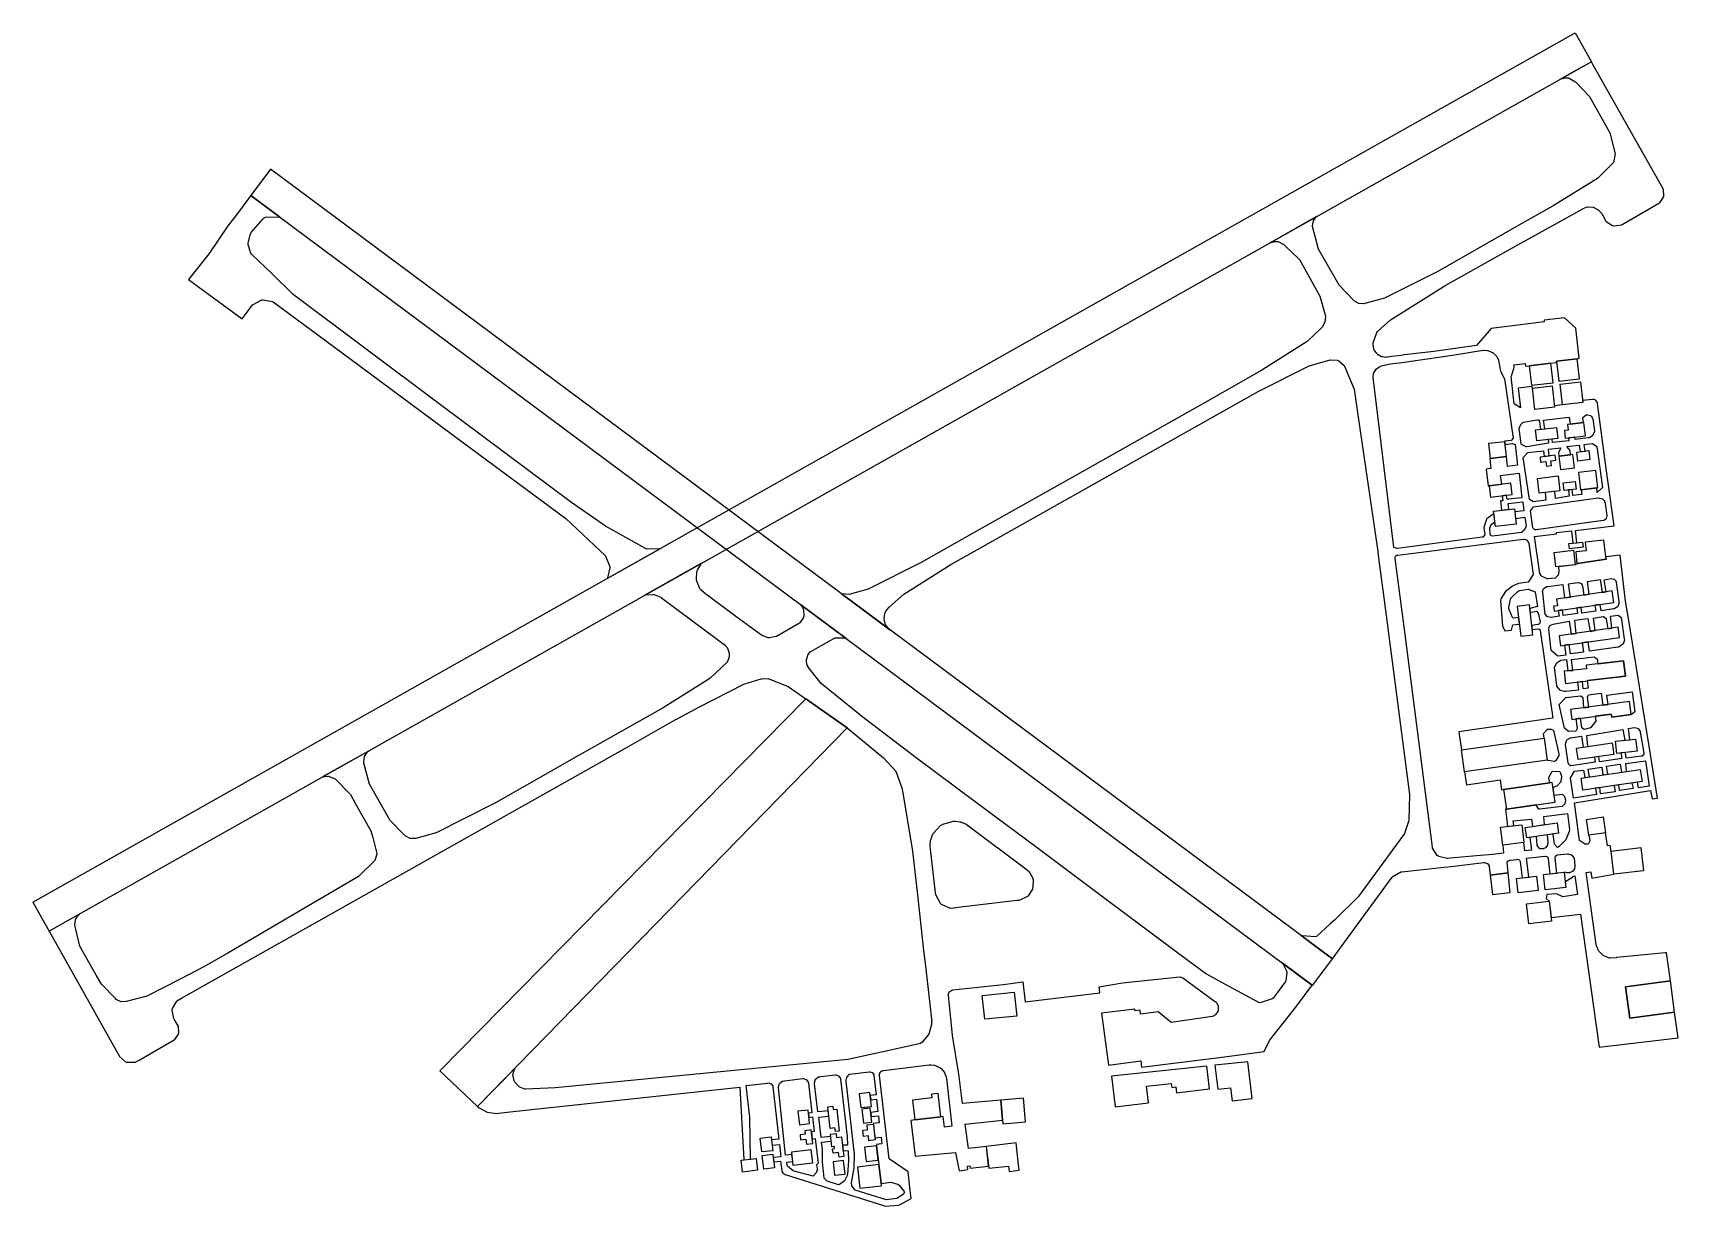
# Model space of a CAD drawing. Extents: x -84.4746 to -84.4096, y 46.7023 to 46.72.
# Drawn here: x -84.47463 to -84.44989, y 46.70231 to 46.71996 of the extents above; entities outside this region: 2.
import ezdxf

# ---------------------------------------------------------------- set-up
doc = ezdxf.new("R2010")
doc.units = 0
doc.header["$MEASUREMENT"] = 0
for name, color, linetype in [('runway', 90, 'Continuous'), ('taxiway', 130, 'Continuous'), ('term', 7, 'Continuous')]:
    doc.layers.add(name, color=color, linetype=linetype)

msp = doc.modelspace()

# ---------------------------------------------------------------- linework, layer by layer
at = {"layer": 'runway'}
msp.add_line((-84.474628, 46.706882), (-84.474384, 46.706448), dxfattribs=at)
for points in [[(-84.474628, 46.706882), (-84.451438, 46.71996), (-84.451193, 46.719526), (-84.474384, 46.706448)], [(-84.474628, 46.706882), (-84.474628, 46.706882)]]:
    msp.add_lwpolyline(points, dxfattribs=at)
msp.add_lwpolyline([(-84.455088, 46.70603), (-84.471055, 46.71791), (-84.471352, 46.717511), (-84.455385, 46.705631), (-84.455088, 46.70603)], close=True, dxfattribs=at)
at = {"layer": 'taxiway'}
for points in [[(-84.462474, 46.711526), (-84.461964, 46.711146), (-84.461741, 46.710979), (-84.461747, 46.710984), (-84.461797, 46.711042), (-84.461801, 46.71105), (-84.461805, 46.711057), (-84.461828, 46.711141), (-84.461828, 46.71115), (-84.461829, 46.711159), (-84.46181, 46.711243), (-84.461806, 46.711251), (-84.461803, 46.711258), (-84.461754, 46.711319), (-84.461748, 46.711324), (-84.461533, 46.711516), (-84.460823, 46.711962), (-84.45819, 46.713446), (-84.456204, 46.714564), (-84.455439, 46.714952), (-84.455134, 46.715038), (-84.455123, 46.715041), (-84.455013, 46.715036), (-84.455002, 46.715032), (-84.454992, 46.715028), (-84.45491, 46.714954), (-84.454904, 46.714944), (-84.454761, 46.714599), (-84.454703, 46.714216), (-84.454411, 46.712194), (-84.454389, 46.712023), (-84.454311, 46.711424), (-84.453927, 46.708503), (-84.45394, 46.708116), (-84.453941, 46.708096), (-84.454003, 46.707914), (-84.454015, 46.707898), (-84.4547, 46.706963), (-84.455057, 46.706612), (-84.45512, 46.706555), (-84.455328, 46.706366), (-84.455347, 46.706361), (-84.455544, 46.706376), (-84.455562, 46.706384), (-84.455276, 46.706171), (-84.455088, 46.70603), (-84.454859, 46.706343), (-84.454187, 46.70726), (-84.454179, 46.707271), (-84.45406, 46.707339), (-84.454045, 46.70734), (-84.453408, 46.707407), (-84.453408, 46.707407), (-84.453353, 46.707413), (-84.4533, 46.707419), (-84.45281, 46.707478), (-84.452798, 46.707479), (-84.452757, 46.707462), (-84.452731, 46.707427), (-84.45273, 46.707414), (-84.452716, 46.70729), (-84.452446, 46.707322), (-84.452461, 46.707484), (-84.45246, 46.707486), (-84.452443, 46.707503), (-84.452441, 46.707504), (-84.452439, 46.707506), (-84.452421, 46.707513), (-84.452415, 46.707514), (-84.452312, 46.707526), (-84.452304, 46.707527), (-84.452281, 46.707519), (-84.452278, 46.707517), (-84.452276, 46.707515), (-84.452263, 46.707494), (-84.452262, 46.707487), (-84.452234, 46.707247), (-84.452133, 46.707259), (-84.452166, 46.707543), (-84.451893, 46.707575), (-84.451885, 46.707576), (-84.451862, 46.707568), (-84.45186, 46.707566), (-84.451857, 46.707563), (-84.451844, 46.707543), (-84.451843, 46.707536), (-84.451817, 46.707308), (-84.45171, 46.70732), (-84.451737, 46.707548), (-84.451737, 46.707555), (-84.45173, 46.707576), (-84.451728, 46.707578), (-84.451726, 46.70758), (-84.451707, 46.707592), (-84.4517, 46.707593), (-84.451551, 46.707609), (-84.451546, 46.70761), (-84.451497, 46.707596), (-84.451492, 46.707593), (-84.451488, 46.70759), (-84.451456, 46.707549), (-84.451454, 46.707544), (-84.45144, 46.707427), (-84.45144, 46.707424), (-84.451447, 46.707389), (-84.451448, 46.707385), (-84.451449, 46.707382), (-84.451473, 46.70735), (-84.451476, 46.707347), (-84.451479, 46.707345), (-84.451514, 46.707327), (-84.451518, 46.707325), (-84.451521, 46.707325), (-84.451557, 46.707324), (-84.45156, 46.707325), (-84.451603, 46.707333), (-84.451587, 46.707194), (-84.451575, 46.707197), (-84.451479, 46.707261), (-84.451471, 46.70727), (-84.451444, 46.70728), (-84.451402, 46.706996), (-84.45162, 46.706964), (-84.451715, 46.707008), (-84.451863, 46.706997), (-84.451875, 46.706936), (-84.451826, 46.706899), (-84.451796, 46.70665), (-84.451356, 46.706702), (-84.451078, 46.704699), (-84.449889, 46.70484), (-84.449943, 46.70523), (-84.450615, 46.705137), (-84.450681, 46.705607), (-84.450005, 46.7057), (-84.450064, 46.706121), (-84.450084, 46.706118), (-84.450815, 46.706048), (-84.450822, 46.706046), (-84.450904, 46.70604), (-84.450912, 46.706041), (-84.450921, 46.706042), (-84.451005, 46.706073), (-84.451013, 46.706078), (-84.451021, 46.706083), (-84.451083, 46.706147), (-84.451087, 46.706155), (-84.451092, 46.706162), (-84.45112, 46.706239), (-84.45112, 46.706246), (-84.451273, 46.707327), (-84.451203, 46.707339), (-84.451184, 46.707242), (-84.450856, 46.707302), (-84.450897, 46.707651), (-84.45091, 46.707735), (-84.450951, 46.70773), (-84.450979, 46.707925), (-84.451229, 46.707889), (-84.451217, 46.707811), (-84.451216, 46.707806), (-84.451235, 46.707763), (-84.451239, 46.70776), (-84.451244, 46.707757), (-84.451291, 46.707757), (-84.451295, 46.707759), (-84.451373, 46.707809), (-84.451445, 46.708376), (-84.450302, 46.70856), (-84.450281, 46.708436), (-84.450199, 46.708449), (-84.450306, 46.709106), (-84.45063, 46.711118), (-84.450681, 46.711413), (-84.450762, 46.712104), (-84.450975, 46.712079), (-84.450971, 46.712041), (-84.451069, 46.712029), (-84.451403, 46.711977), (-84.451437, 46.711959), (-84.451688, 46.711929), (-84.45168, 46.71186), (-84.45168, 46.711855), (-84.451691, 46.711806), (-84.451694, 46.711802), (-84.451696, 46.711797), (-84.451732, 46.711762), (-84.451736, 46.711759), (-84.451846, 46.711748), (-84.451856, 46.711747), (-84.451942, 46.711787), (-84.451948, 46.711795), (-84.451969, 46.711825), (-84.452046, 46.712383), (-84.451715, 46.712421), (-84.451718, 46.712442), (-84.451492, 46.712468), (-84.451471, 46.712283), (-84.451412, 46.712289), (-84.451432, 46.712473), (-84.450849, 46.712543), (-84.450968, 46.713408), (-84.451102, 46.714386), (-84.451103, 46.714398), (-84.451124, 46.714429), (-84.451128, 46.714432), (-84.451132, 46.714435), (-84.451167, 46.714447), (-84.451178, 46.714446), (-84.451325, 46.714429), (-84.451322, 46.7144), (-84.451628, 46.714364), (-84.451748, 46.71435), (-84.451745, 46.71433), (-84.452042, 46.714295), (-84.45208, 46.714613), (-84.452083, 46.714641), (-84.452294, 46.714615), (-84.452258, 46.71432), (-84.452355, 46.71438), (-84.452401, 46.714788), (-84.452392, 46.714801), (-84.452353, 46.714926), (-84.452357, 46.714966), (-84.452187, 46.714986), (-84.452182, 46.714946), (-84.452127, 46.714952), (-84.4518, 46.71499), (-84.451715, 46.715), (-84.451717, 46.71502), (-84.451407, 46.715056), (-84.451378, 46.715065), (-84.451429, 46.715519), (-84.451598, 46.715675), (-84.451904, 46.715639), (-84.451901, 46.715611), (-84.452297, 46.715564), (-84.452701, 46.715511), (-84.452919, 46.715259), (-84.453563, 46.715165), (-84.454002, 46.715114), (-84.454054, 46.715108), (-84.454191, 46.715089), (-84.454253, 46.715081), (-84.454262, 46.715079), (-84.454282, 46.715077), (-84.454334, 46.715084), (-84.45434, 46.715086), (-84.454347, 46.715088), (-84.45441, 46.715123), (-84.454415, 46.715128), (-84.45442, 46.715134), (-84.45446, 46.715194), (-84.454462, 46.7152), (-84.454465, 46.715207), (-84.454474, 46.715272), (-84.454473, 46.715278), (-84.454473, 46.715295), (-84.45442, 46.715452), (-84.45441, 46.715466), (-84.454215, 46.715641), (-84.45338, 46.716165), (-84.452342, 46.716745), (-84.451323, 46.717315), (-84.451317, 46.717318), (-84.451265, 46.717338), (-84.451247, 46.717341), (-84.45124, 46.717342), (-84.451168, 46.717337), (-84.451161, 46.717335), (-84.451154, 46.717333), (-84.451089, 46.717299), (-84.451084, 46.717295), (-84.451079, 46.71729), (-84.451036, 46.71724), (-84.451033, 46.717234), (-84.450974, 46.717129), (-84.450968, 46.71712), (-84.450873, 46.717062), (-84.450861, 46.717059), (-84.450849, 46.717057), (-84.450739, 46.717073), (-84.45073, 46.717078), (-84.450168, 46.717405), (-84.45016, 46.717411), (-84.450107, 46.71749), (-84.450104, 46.7175), (-84.450101, 46.717509), (-84.450108, 46.717604), (-84.450111, 46.717613), (-84.451169, 46.719484), (-84.451193, 46.719526), (-84.451528, 46.719338), (-84.451668, 46.719258), (-84.451664, 46.719261), (-84.451613, 46.719279), (-84.451607, 46.71928), (-84.451602, 46.719281), (-84.451544, 46.719281), (-84.451538, 46.71928), (-84.451526, 46.719278), (-84.451431, 46.719222), (-84.451424, 46.719213), (-84.451219, 46.719001), (-84.450917, 46.718457), (-84.450833, 46.718139), (-84.45086, 46.718012), (-84.451102, 46.717771), (-84.451765, 46.71736), (-84.452239, 46.71709), (-84.453512, 46.716366), (-84.454302, 46.715971), (-84.454597, 46.715889), (-84.454612, 46.715885), (-84.454688, 46.715889), (-84.454756, 46.715924), (-84.454766, 46.715935), (-84.454986, 46.716162), (-84.455296, 46.716706), (-84.455385, 46.717045), (-84.455385, 46.717052), (-84.455375, 46.717119), (-84.455372, 46.717126), (-84.45537, 46.717133), (-84.455333, 46.71719), (-84.455328, 46.717195), (-84.455898, 46.716873), (-84.456032, 46.716798), (-84.456028, 46.7168), (-84.455979, 46.716818), (-84.455973, 46.716818), (-84.455968, 46.71682), (-84.455912, 46.716821), (-84.455906, 46.716819), (-84.455895, 46.716818), (-84.455802, 46.716765), (-84.455795, 46.716758), (-84.455584, 46.71655), (-84.455274, 46.716), (-84.455198, 46.715716), (-84.455193, 46.715698), (-84.455199, 46.71561), (-84.455241, 46.715531), (-84.455254, 46.715518), (-84.455469, 46.715319), (-84.456149, 46.714884), (-84.457, 46.7144), (-84.458849, 46.713358), (-84.460393, 46.712489), (-84.461273, 46.711993), (-84.46207, 46.711589), (-84.462337, 46.711515), (-84.462349, 46.711512), (-84.462464, 46.711521), (-84.462474, 46.711526)], [(-84.409582, 46.719113)], [(-84.409772, 46.718919)], [(-84.465417, 46.712201), (-84.466017, 46.712537), (-84.466546, 46.712907), (-84.468497, 46.714366), (-84.470715, 46.716026), (-84.471036, 46.716341), (-84.471343, 46.716633), (-84.47135, 46.716644), (-84.471389, 46.716769), (-84.47139, 46.716782), (-84.47139, 46.716795), (-84.471362, 46.716922), (-84.471356, 46.716934), (-84.471344, 46.716958), (-84.471171, 46.717159), (-84.471149, 46.717175), (-84.471131, 46.717185), (-84.470933, 46.717193), (-84.470913, 46.717185), (-84.471352, 46.717511), (-84.471583, 46.717204), (-84.471695, 46.717057), (-84.47198, 46.716643), (-84.472288, 46.716248), (-84.471484, 46.715657), (-84.471408, 46.715756), (-84.471325, 46.715866), (-84.471315, 46.715876), (-84.471194, 46.71594), (-84.471179, 46.715942), (-84.471166, 46.715944), (-84.471029, 46.71592), (-84.471017, 46.715913), (-84.471017, 46.715913), (-84.469862, 46.715061), (-84.468173, 46.713809), (-84.466614, 46.712654), (-84.466614, 46.712654), (-84.46602, 46.712091), (-84.46602, 46.712091), (-84.466011, 46.71208), (-84.465957, 46.711941), (-84.465955, 46.711925), (-84.465954, 46.71191), (-84.465987, 46.711764), (-84.465994, 46.711751), (-84.46519, 46.712204), (-84.465208, 46.712197), (-84.465399, 46.712195), (-84.465417, 46.712201)], [(-84.45282, 46.715185), (-84.452815, 46.715186), (-84.452754, 46.715181), (-84.452748, 46.71518), (-84.452741, 46.715178), (-84.452682, 46.715152), (-84.452676, 46.715148), (-84.452671, 46.715145), (-84.452624, 46.715099), (-84.45262, 46.715094), (-84.452616, 46.715089), (-84.452589, 46.715034), (-84.452587, 46.715029), (-84.452558, 46.714871), (-84.452555, 46.714861), (-84.452506, 46.714765), (-84.452499, 46.714757), (-84.452368, 46.713861), (-84.4524, 46.713829), (-84.452497, 46.713817), (-84.452496, 46.713808), (-84.452491, 46.713765), (-84.452378, 46.713783), (-84.45234, 46.713765), (-84.452304, 46.713454), (-84.452453, 46.713437), (-84.45247, 46.713585), (-84.452713, 46.713556), (-84.452721, 46.713555), (-84.452703, 46.713406), (-84.452775, 46.713398), (-84.452746, 46.713145), (-84.452729, 46.713147), (-84.45254, 46.713169), (-84.452557, 46.713302), (-84.45228, 46.713335), (-84.452237, 46.712967), (-84.452442, 46.712943), (-84.452446, 46.712942), (-84.452456, 46.712945), (-84.452457, 46.712946), (-84.452458, 46.712947), (-84.452464, 46.712956), (-84.452464, 46.712959), (-84.45247, 46.713004), (-84.452533, 46.712996), (-84.452524, 46.712922), (-84.452561, 46.712918), (-84.452544, 46.71278), (-84.452432, 46.712793), (-84.452442, 46.712881), (-84.452224, 46.712906), (-84.452208, 46.712768), (-84.452346, 46.712752), (-84.452334, 46.712654), (-84.452192, 46.712673), (-84.452173, 46.712537), (-84.452174, 46.712532), (-84.452196, 46.712489), (-84.452199, 46.712485), (-84.452202, 46.712481), (-84.452239, 46.712448), (-84.452243, 46.712446), (-84.45268, 46.712387), (-84.452682, 46.712387), (-84.452703, 46.712394), (-84.452704, 46.712395), (-84.452705, 46.712396), (-84.452712, 46.712406), (-84.452712, 46.712407), (-84.452713, 46.712408), (-84.452715, 46.712416), (-84.452715, 46.712419), (-84.452721, 46.712507), (-84.452722, 46.712512), (-84.452702, 46.71256), (-84.452698, 46.712564), (-84.452695, 46.712568), (-84.452656, 46.712592), (-84.452643, 46.712593), (-84.452657, 46.71272), (-84.452668, 46.712717), (-84.452763, 46.712651), (-84.45277, 46.712641), (-84.452777, 46.712631), (-84.452808, 46.71252), (-84.452808, 46.712509), (-84.452796, 46.71242), (-84.452795, 46.71241), (-84.452827, 46.712373), (-84.452833, 46.712372), (-84.454113, 46.712203), (-84.454113, 46.712203), (-84.454117, 46.712204), (-84.45416, 46.712216), (-84.454164, 46.712217), (-84.454164, 46.712223), (-84.454475, 46.714776), (-84.454467, 46.714833), (-84.454427, 46.7149), (-84.45439, 46.714933), (-84.454348, 46.714953), (-84.454241, 46.714975), (-84.454176, 46.714984), (-84.454043, 46.715003), (-84.453279, 46.715112), (-84.45282, 46.715185)], [(-84.452249, 46.713775), (-84.452277, 46.714007), (-84.452277, 46.714012), (-84.45226, 46.714058), (-84.452256, 46.714063), (-84.452254, 46.714067), (-84.452218, 46.714101), (-84.452213, 46.714103), (-84.452006, 46.71414), (-84.452003, 46.71414), (-84.451996, 46.71414), (-84.451995, 46.714139), (-84.451994, 46.714139), (-84.451985, 46.714134), (-84.451985, 46.714133), (-84.451983, 46.714132), (-84.451974, 46.714119), (-84.451973, 46.714114), (-84.45196, 46.713994), (-84.451893, 46.714002), (-84.451911, 46.714134), (-84.451526, 46.714178), (-84.451514, 46.714075), (-84.451312, 46.714098), (-84.451322, 46.714166), (-84.451319, 46.714172), (-84.451273, 46.714213), (-84.451256, 46.714215), (-84.451252, 46.714216), (-84.451206, 46.714204), (-84.451202, 46.714201), (-84.451198, 46.714198), (-84.451175, 46.714165), (-84.451173, 46.714153), (-84.451148, 46.713972), (-84.451148, 46.713966), (-84.45117, 46.713907), (-84.451174, 46.713902), (-84.451178, 46.713897), (-84.451224, 46.713868), (-84.451239, 46.713867), (-84.451438, 46.713843), (-84.451443, 46.71388), (-84.451529, 46.71387), (-84.451536, 46.713869), (-84.451534, 46.713824), (-84.451776, 46.713796), (-84.451782, 46.713848), (-84.451841, 46.713841), (-84.451837, 46.713786), (-84.452165, 46.713732), (-84.452173, 46.71373), (-84.452245, 46.713767), (-84.452249, 46.713775)], [(-84.451828, 46.713595), (-84.451839, 46.713696), (-84.45165, 46.713716), (-84.451688, 46.713644), (-84.451682, 46.713592), (-84.451505, 46.713612), (-84.451513, 46.713675), (-84.45156, 46.713735), (-84.451374, 46.713757), (-84.451362, 46.71366), (-84.451288, 46.713669), (-84.4513, 46.713765), (-84.451178, 46.71378), (-84.45111, 46.713735), (-84.451027, 46.713122), (-84.451105, 46.713046), (-84.451112, 46.713113), (-84.451344, 46.713086), (-84.451336, 46.713016), (-84.45147, 46.713), (-84.45148, 46.713089), (-84.451539, 46.713083), (-84.451525, 46.712989), (-84.45173, 46.712957), (-84.451742, 46.713061), (-84.451889, 46.713044), (-84.451876, 46.712931), (-84.452062, 46.712907), (-84.452124, 46.71294), (-84.45222, 46.71357), (-84.452148, 46.713645), (-84.451914, 46.713672), (-84.451904, 46.713586), (-84.451828, 46.713595)], [(-84.452071, 46.712516), (-84.45211, 46.712767), (-84.452063, 46.712828), (-84.451091, 46.712963), (-84.451085, 46.712964), (-84.451026, 46.712948), (-84.451021, 46.712944), (-84.451018, 46.712942), (-84.450996, 46.712918), (-84.450995, 46.712915), (-84.450993, 46.712912), (-84.450984, 46.712884), (-84.450983, 46.712881), (-84.450958, 46.7127), (-84.450958, 46.712696), (-84.450968, 46.712653), (-84.450971, 46.712649), (-84.450975, 46.712645), (-84.451006, 46.712623), (-84.451017, 46.712622), (-84.452024, 46.712482), (-84.45204, 46.712482), (-84.452044, 46.712483), (-84.45207, 46.712507), (-84.452071, 46.712516)], [(-84.453583, 46.707708), (-84.453995, 46.710909), (-84.454131, 46.711977), (-84.454141, 46.712052), (-84.454143, 46.712063), (-84.454144, 46.712069), (-84.454137, 46.712087), (-84.454136, 46.712089), (-84.454134, 46.712091), (-84.454119, 46.712101), (-84.454113, 46.712102), (-84.454101, 46.712103), (-84.452218, 46.712343), (-84.452204, 46.712345), (-84.452165, 46.712332), (-84.452161, 46.712328), (-84.452157, 46.712325), (-84.452132, 46.712282), (-84.452131, 46.712277), (-84.452069, 46.711812), (-84.452143, 46.711696), (-84.45229, 46.711676), (-84.452357, 46.711646), (-84.452381, 46.711636), (-84.452483, 46.711554), (-84.452552, 46.711444), (-84.45256, 46.711418), (-84.452528, 46.711039), (-84.452493, 46.710966), (-84.452393, 46.710976), (-84.452375, 46.711054), (-84.452276, 46.711065), (-84.452288, 46.711164), (-84.452368, 46.711154), (-84.452377, 46.711164), (-84.452431, 46.711287), (-84.452432, 46.7113), (-84.452434, 46.711314), (-84.452407, 46.711443), (-84.452401, 46.711455), (-84.452394, 46.711467), (-84.452297, 46.711558), (-84.452285, 46.711564), (-84.452273, 46.71157), (-84.452141, 46.711589), (-84.452127, 46.711586), (-84.452038, 46.71155), (-84.452003, 46.711328), (-84.452119, 46.7113), (-84.452112, 46.711238), (-84.452018, 46.711259), (-84.451991, 46.711228), (-84.451964, 46.711102), (-84.451964, 46.711095), (-84.451971, 46.711075), (-84.451973, 46.711073), (-84.451975, 46.711071), (-84.451993, 46.711059), (-84.451999, 46.711058), (-84.45209, 46.711047), (-84.452082, 46.710982), (-84.451995, 46.710994), (-84.451991, 46.710995), (-84.451963, 46.710977), (-84.451962, 46.710969), (-84.451773, 46.709649), (-84.453188, 46.709447), (-84.453148, 46.709173), (-84.451905, 46.709351), (-84.451912, 46.709416), (-84.45191, 46.709424), (-84.451859, 46.709481), (-84.451851, 46.709483), (-84.451847, 46.709484), (-84.451807, 46.709487), (-84.451803, 46.709486), (-84.451799, 46.709485), (-84.451764, 46.709466), (-84.451762, 46.709464), (-84.451683, 46.709112), (-84.45168, 46.709088), (-84.451729, 46.709012), (-84.451739, 46.709006), (-84.451749, 46.709001), (-84.451849, 46.709012), (-84.451857, 46.709019), (-84.453101, 46.708841), (-84.453073, 46.708649), (-84.452563, 46.708723), (-84.452542, 46.708573), (-84.452513, 46.708577), (-84.45182, 46.708678), (-84.451831, 46.708748), (-84.451832, 46.708758), (-84.451786, 46.708843), (-84.451777, 46.708847), (-84.451768, 46.708852), (-84.451671, 46.708846), (-84.451663, 46.70884), (-84.45166, 46.708836), (-84.451641, 46.70878), (-84.45164, 46.708773), (-84.45164, 46.708767), (-84.451651, 46.708701), (-84.451654, 46.708695), (-84.451657, 46.708688), (-84.4517, 46.708637), (-84.451706, 46.708633), (-84.451711, 46.708629), (-84.451766, 46.708608), (-84.451771, 46.708607), (-84.451755, 46.708494), (-84.451634, 46.708509), (-84.451631, 46.708507), (-84.4516, 46.708477), (-84.451597, 46.708473), (-84.451595, 46.708469), (-84.451581, 46.708423), (-84.451581, 46.708418), (-84.451581, 46.708413), (-84.451594, 46.708365), (-84.451596, 46.708361), (-84.451598, 46.708357), (-84.451627, 46.708326), (-84.451631, 46.708324), (-84.451973, 46.70828), (-84.451981, 46.708283), (-84.452024, 46.70834), (-84.452025, 46.708347), (-84.45247, 46.708282), (-84.452484, 46.70828), (-84.452454, 46.708023), (-84.452359, 46.708034), (-84.452367, 46.708106), (-84.452095, 46.708131), (-84.452079, 46.708022), (-84.451896, 46.70805), (-84.45191, 46.70817), (-84.451553, 46.708215), (-84.451523, 46.707976), (-84.451526, 46.707948), (-84.451579, 46.707819), (-84.451678, 46.707721), (-84.451704, 46.707707), (-84.451746, 46.707757), (-84.451769, 46.707907), (-84.451857, 46.707894), (-84.451847, 46.707782), (-84.451847, 46.707779), (-84.451853, 46.707745), (-84.451854, 46.707741), (-84.451855, 46.707738), (-84.451878, 46.707707), (-84.451881, 46.707704), (-84.451884, 46.707702), (-84.451919, 46.707685), (-84.451922, 46.707685), (-84.451926, 46.707684), (-84.45196, 46.707684), (-84.451963, 46.707685), (-84.45197, 46.707687), (-84.45201, 46.707735), (-84.45201, 46.707741), (-84.452017, 46.70787), (-84.452116, 46.707856), (-84.452094, 46.707667), (-84.452193, 46.707656), (-84.452207, 46.707779), (-84.452526, 46.707742), (-84.452512, 46.707621), (-84.452676, 46.707601), (-84.452921, 46.70758), (-84.453256, 46.707549), (-84.453315, 46.707542), (-84.45335, 46.707538), (-84.453363, 46.707537), (-84.453488, 46.707571), (-84.453499, 46.707578), (-84.45351, 46.707586), (-84.453581, 46.707695), (-84.453583, 46.707708)], [(-84.450892, 46.71175), (-84.450889, 46.711751), (-84.450849, 46.711741), (-84.450845, 46.711738), (-84.450844, 46.711737), (-84.45083, 46.711721), (-84.450828, 46.711719), (-84.450828, 46.711717), (-84.450821, 46.711699), (-84.45082, 46.711697), (-84.450778, 46.711404), (-84.450777, 46.711397), (-84.450792, 46.711338), (-84.450795, 46.711332), (-84.450799, 46.711327), (-84.450852, 46.711295), (-84.450859, 46.711293), (-84.451047, 46.711266), (-84.451061, 46.711362), (-84.451141, 46.71135), (-84.451125, 46.71126), (-84.451334, 46.71123), (-84.451348, 46.71132), (-84.451412, 46.711311), (-84.451399, 46.711225), (-84.451615, 46.711193), (-84.451628, 46.711279), (-84.451691, 46.71127), (-84.451677, 46.711186), (-84.451798, 46.711167), (-84.451802, 46.711166), (-84.451846, 46.711173), (-84.451849, 46.711175), (-84.451854, 46.711177), (-84.451885, 46.711208), (-84.451887, 46.711212), (-84.451925, 46.711539), (-84.451927, 46.711554), (-84.451911, 46.711597), (-84.451907, 46.711601), (-84.451903, 46.711606), (-84.451864, 46.711631), (-84.45185, 46.711633), (-84.451624, 46.711659), (-84.451596, 46.71146), (-84.451507, 46.711473), (-84.451536, 46.71167), (-84.451397, 46.71169), (-84.451393, 46.711691), (-84.451355, 46.711682), (-84.451352, 46.711679), (-84.451348, 46.711676), (-84.451329, 46.711649), (-84.451328, 46.711639), (-84.451307, 46.711502), (-84.451226, 46.711514), (-84.451253, 46.711707), (-84.451062, 46.711735), (-84.451033, 46.711543), (-84.450971, 46.711552), (-84.451001, 46.711733), (-84.450892, 46.71175)], [(-84.450699, 46.710846), (-84.450697, 46.710826), (-84.450716, 46.71077), (-84.450721, 46.710764), (-84.450725, 46.710758), (-84.450787, 46.710721), (-84.450794, 46.71072), (-84.451223, 46.710659), (-84.451243, 46.710798), (-84.451331, 46.710786), (-84.451311, 46.710644), (-84.451507, 46.710616), (-84.451528, 46.710757), (-84.451599, 46.710747), (-84.451578, 46.7106), (-84.451696, 46.710584), (-84.451796, 46.710666), (-84.451833, 46.710982), (-84.451835, 46.710995), (-84.451822, 46.711032), (-84.451818, 46.711036), (-84.451815, 46.71104), (-84.451781, 46.711062), (-84.451769, 46.711063), (-84.451525, 46.711109), (-84.451498, 46.710916), (-84.45142, 46.710926), (-84.451444, 46.711125), (-84.451244, 46.711148), (-84.451211, 46.710956), (-84.451134, 46.710968), (-84.451163, 46.711157), (-84.451017, 46.71118), (-84.451011, 46.711181), (-84.45097, 46.711151), (-84.450969, 46.711145), (-84.450946, 46.710994), (-84.450886, 46.711003), (-84.450907, 46.711187), (-84.450789, 46.711201), (-84.450745, 46.711167), (-84.450699, 46.710846)], [(-84.451648, 46.710521), (-84.451569, 46.710531), (-84.451549, 46.710362), (-84.451473, 46.71037), (-84.451492, 46.710535), (-84.451151, 46.710575), (-84.451107, 46.710545), (-84.451096, 46.710469), (-84.450708, 46.710515), (-84.450681, 46.710283), (-84.451246, 46.710217), (-84.451245, 46.710212), (-84.451256, 46.710211), (-84.451243, 46.7101), (-84.451316, 46.710091), (-84.451328, 46.710202), (-84.4514, 46.710194), (-84.451386, 46.710074), (-84.451579, 46.710052), (-84.451599, 46.71005), (-84.451656, 46.710068), (-84.451662, 46.710072), (-84.451669, 46.710076), (-84.451712, 46.710133), (-84.451713, 46.71014), (-84.451745, 46.710413), (-84.451744, 46.710426), (-84.451714, 46.710482), (-84.451661, 46.710518), (-84.451648, 46.710521)], [(-84.463004, 46.70994), (-84.468511, 46.704344), (-84.467942, 46.703809), (-84.462385, 46.709506), (-84.463004, 46.70994)], [(-84.450894, 46.709712), (-84.451134, 46.709679), (-84.451124, 46.709607), (-84.451208, 46.709503), (-84.451303, 46.709479), (-84.451338, 46.709504), (-84.451355, 46.709649), (-84.451425, 46.709639), (-84.451405, 46.709495), (-84.451427, 46.709456), (-84.451535, 46.709448), (-84.451596, 46.709499), (-84.451677, 46.709856), (-84.451579, 46.709962), (-84.45135, 46.709988), (-84.451323, 46.709959), (-84.451311, 46.709806), (-84.451231, 46.709817), (-84.451251, 46.709968), (-84.451238, 46.71), (-84.451045, 46.710026), (-84.451021, 46.709846), (-84.45094, 46.709857), (-84.450959, 46.709995), (-84.450579, 46.710047), (-84.450539, 46.709748), (-84.450588, 46.709708), (-84.450594, 46.709707), (-84.450885, 46.709667), (-84.450894, 46.709712)], [(-84.450549, 46.70951), (-84.450545, 46.709511), (-84.450497, 46.7095), (-84.450492, 46.709497), (-84.450488, 46.709494), (-84.450461, 46.709452), (-84.45046, 46.709447), (-84.450404, 46.709124), (-84.450402, 46.709114), (-84.45043, 46.70908), (-84.45044, 46.709078), (-84.450672, 46.709051), (-84.450682, 46.709135), (-84.450749, 46.709127), (-84.450736, 46.709043), (-84.451069, 46.708996), (-84.451081, 46.709074), (-84.451144, 46.709065), (-84.451134, 46.708988), (-84.451498, 46.708931), (-84.4515, 46.708931), (-84.451526, 46.708946), (-84.451528, 46.708948), (-84.45153, 46.708951), (-84.451542, 46.708977), (-84.451542, 46.70898), (-84.451581, 46.709252), (-84.451582, 46.709257), (-84.451568, 46.709314), (-84.451564, 46.70932), (-84.45156, 46.709325), (-84.451509, 46.709355), (-84.451504, 46.709355), (-84.451339, 46.709379), (-84.451316, 46.709215), (-84.451245, 46.709225), (-84.451261, 46.709388), (-84.45072, 46.709481), (-84.450691, 46.709318), (-84.450616, 46.709327), (-84.450635, 46.709495), (-84.450549, 46.70951)], [(-84.45113, 46.708596), (-84.451114, 46.7085), (-84.451462, 46.708449), (-84.451505, 46.708752), (-84.451447, 46.708851), (-84.45131, 46.70887), (-84.451293, 46.708757), (-84.451223, 46.708767), (-84.451241, 46.708883), (-84.451037, 46.708912), (-84.45102, 46.708797), (-84.450945, 46.708808), (-84.450963, 46.708926), (-84.45076, 46.708956), (-84.450742, 46.708838), (-84.450663, 46.708849), (-84.450676, 46.708967), (-84.450378, 46.709011), (-84.450322, 46.708628), (-84.450486, 46.708603), (-84.450499, 46.708688), (-84.450583, 46.708675), (-84.450565, 46.70859), (-84.450768, 46.70856), (-84.45078, 46.708647), (-84.45085, 46.708637), (-84.450837, 46.708544), (-84.451055, 46.708513), (-84.451068, 46.708605), (-84.45113, 46.708596)], [(-84.461137, 46.70773), (-84.461137, 46.707737), (-84.461131, 46.707806), (-84.461129, 46.707813), (-84.461128, 46.70782), (-84.461101, 46.707893), (-84.461098, 46.7079), (-84.46109, 46.707915), (-84.460977, 46.708039), (-84.460961, 46.708047), (-84.460947, 46.708057), (-84.460785, 46.708102), (-84.460769, 46.708101), (-84.460761, 46.708101), (-84.460684, 46.708092), (-84.460677, 46.708089), (-84.46067, 46.708088), (-84.460605, 46.708062), (-84.460599, 46.708059), (-84.460596, 46.708057), (-84.459699, 46.707384), (-84.45966, 46.707355), (-84.459652, 46.707347), (-84.459594, 46.707243), (-84.459591, 46.707231), (-84.459589, 46.70722), (-84.459592, 46.707101), (-84.459596, 46.70709), (-84.459599, 46.707078), (-84.459664, 46.706979), (-84.459673, 46.70697), (-84.459682, 46.706963), (-84.459789, 46.706911), (-84.459801, 46.706909), (-84.459834, 46.706905), (-84.460716, 46.706801), (-84.460775, 46.706794), (-84.460784, 46.706793), (-84.460831, 46.706788), (-84.460967, 46.706848), (-84.46098, 46.706861), (-84.461051, 46.706991), (-84.461055, 46.707024), (-84.461131, 46.707682), (-84.461137, 46.70773)], [(-84.462833, 46.702873), (-84.462832, 46.702867), (-84.462849, 46.702809), (-84.462853, 46.702804), (-84.462896, 46.70276), (-84.463183, 46.702838), (-84.463194, 46.702841), (-84.463279, 46.702911), (-84.463284, 46.702921), (-84.463289, 46.702971), (-84.463202, 46.702982), (-84.463214, 46.703087), (-84.463311, 46.703075), (-84.463414, 46.704091), (-84.463415, 46.704106), (-84.463399, 46.704153), (-84.463359, 46.704188), (-84.463349, 46.704192), (-84.463327, 46.704196), (-84.463053, 46.704228), (-84.463039, 46.704229), (-84.462997, 46.704211), (-84.462969, 46.704174), (-84.462967, 46.70416), (-84.462915, 46.703713), (-84.462966, 46.703707), (-84.462959, 46.703645), (-84.462907, 46.703651), (-84.462882, 46.703431), (-84.462922, 46.703427), (-84.46291, 46.703319), (-84.462865, 46.703325), (-84.462822, 46.702958), (-84.462844, 46.702931), (-84.462833, 46.702873)], [(-84.462875, 46.704151), (-84.462877, 46.704167), (-84.462858, 46.704218), (-84.462813, 46.704254), (-84.462801, 46.704257), (-84.46278, 46.704259), (-84.462564, 46.704284), (-84.462552, 46.704286), (-84.462515, 46.704272), (-84.462511, 46.704269), (-84.462507, 46.704266), (-84.462485, 46.704232), (-84.462484, 46.70422), (-84.462383, 46.703356), (-84.462379, 46.703226), (-84.462456, 46.703227), (-84.462447, 46.703148), (-84.462368, 46.70314), (-84.462366, 46.702986), (-84.462379, 46.702791), (-84.462382, 46.702772), (-84.462425, 46.702692), (-84.462498, 46.702637), (-84.462516, 46.702631), (-84.462685, 46.702684), (-84.462732, 46.702732), (-84.462757, 46.702981), (-84.462757, 46.703167), (-84.462768, 46.703274), (-84.462622, 46.703288), (-84.46263, 46.703357), (-84.462775, 46.703341), (-84.462811, 46.703648), (-84.462659, 46.703664), (-84.462669, 46.703744), (-84.462825, 46.703726), (-84.462875, 46.704151)], [(-84.46176, 46.702664), (-84.461725, 46.702668), (-84.461626, 46.702639), (-84.461615, 46.702633), (-84.461604, 46.702626), (-84.461525, 46.70253), (-84.461521, 46.702518), (-84.461541, 46.702487), (-84.461622, 46.702435), (-84.461636, 46.702425), (-84.461798, 46.702403), (-84.461814, 46.702409), (-84.462265, 46.702551), (-84.462316, 46.702615), (-84.462319, 46.702665), (-84.462315, 46.702683), (-84.462282, 46.702858), (-84.46228, 46.702876), (-84.462279, 46.702894), (-84.462273, 46.703073), (-84.462274, 46.703091), (-84.462397, 46.70419), (-84.462399, 46.704204), (-84.462389, 46.704245), (-84.462386, 46.70425), (-84.462384, 46.704255), (-84.46235, 46.704294), (-84.462346, 46.704297), (-84.462052, 46.704331), (-84.462042, 46.704332), (-84.46201, 46.704321), (-84.462007, 46.704318), (-84.462003, 46.704315), (-84.461985, 46.704287), (-84.461983, 46.704277), (-84.46195, 46.703985), (-84.462037, 46.703972), (-84.462029, 46.703907), (-84.461944, 46.703917), (-84.461923, 46.703731), (-84.462029, 46.703717), (-84.462022, 46.703657), (-84.461915, 46.703669), (-84.461903, 46.703562), (-84.461991, 46.703552), (-84.46199, 46.703543), (-84.461988, 46.703526), (-84.461966, 46.703339), (-84.461875, 46.703349), (-84.461863, 46.703246), (-84.461945, 46.703236), (-84.461943, 46.703218), (-84.461907, 46.702934), (-84.461874, 46.702651), (-84.46176, 46.702664)]]:
    msp.add_lwpolyline(points, close=True, dxfattribs=at)
for points in [[(-84.4622, 46.709704), (-84.462776, 46.710174), (-84.462952, 46.710391), (-84.462955, 46.710396), (-84.462985, 46.710447), (-84.462987, 46.710452), (-84.462988, 46.710458), (-84.462996, 46.710521), (-84.462995, 46.710528), (-84.462995, 46.710534), (-84.462976, 46.710595), (-84.462973, 46.710601), (-84.46297, 46.710606), (-84.462933, 46.710651), (-84.462929, 46.710655), (-84.462585, 46.710851), (-84.462571, 46.710859), (-84.462415, 46.710859), (-84.4624, 46.710851), (-84.4624, 46.710851), (-84.463079, 46.711355), (-84.463046, 46.711293), (-84.463043, 46.711284), (-84.463036, 46.711187), (-84.463039, 46.711177), (-84.463042, 46.711167), (-84.463096, 46.711086), (-84.463103, 46.711081), (-84.463449, 46.710881), (-84.463457, 46.710877), (-84.463552, 46.710857), (-84.463561, 46.710857), (-84.463572, 46.710858), (-84.463663, 46.710892), (-84.463671, 46.710898), (-84.464059, 46.711181), (-84.464493, 46.711508), (-84.464502, 46.711513), (-84.464585, 46.711582), (-84.464592, 46.711591), (-84.464599, 46.711601), (-84.464647, 46.711712), (-84.464649, 46.711724), (-84.464651, 46.711737), (-84.464642, 46.711857), (-84.464639, 46.711868), (-84.464635, 46.711879), (-84.464581, 46.711973), (-84.464574, 46.71198), (-84.465424, 46.711501), (-84.465414, 46.711504), (-84.465307, 46.711513), (-84.465296, 46.711512), (-84.465285, 46.71151), (-84.465185, 46.711469), (-84.465177, 46.711463), (-84.464334, 46.710833), (-84.464232, 46.710761), (-84.464228, 46.710758), (-84.464189, 46.710713), (-84.464186, 46.710708), (-84.464183, 46.710702), (-84.464162, 46.710644), (-84.464161, 46.710637), (-84.46416, 46.710631), (-84.464159, 46.71057), (-84.46416, 46.710563), (-84.464161, 46.710557), (-84.464181, 46.710502), (-84.464184, 46.710497), (-84.464447, 46.710246), (-84.465151, 46.709807), (-84.466412, 46.709093), (-84.467674, 46.708378), (-84.468147, 46.708137), (-84.468565, 46.707923), (-84.468853, 46.707846), (-84.46887, 46.70784), (-84.468956, 46.707842), (-84.469032, 46.70788), (-84.469045, 46.707893), (-84.469255, 46.708113), (-84.469565, 46.708659), (-84.46965, 46.708974), (-84.469653, 46.708991), (-84.469641, 46.709073), (-84.469596, 46.709144), (-84.469583, 46.709155), (-84.470272, 46.708767), (-84.470198, 46.708778), (-84.470188, 46.708778), (-84.470093, 46.708744), (-84.470085, 46.708737), (-84.469854, 46.708502), (-84.469775, 46.708364), (-84.469545, 46.707958), (-84.469519, 46.707856), (-84.469457, 46.707615), (-84.469455, 46.707605), (-84.469486, 46.707511), (-84.469493, 46.707503), (-84.469732, 46.707268), (-84.471698, 46.706115), (-84.472068, 46.705903), (-84.472415, 46.705725), (-84.472914, 46.705469), (-84.473205, 46.705392), (-84.473221, 46.705386), (-84.473302, 46.705385), (-84.473374, 46.70542), (-84.473385, 46.705432), (-84.473599, 46.705651), (-84.473675, 46.705785), (-84.473925, 46.706222), (-84.473995, 46.706518), (-84.474, 46.706535), (-84.47399, 46.70662), (-84.473945, 46.706693), (-84.47393, 46.706704)], [(-84.474384, 46.706448), (-84.47333, 46.704571), (-84.473324, 46.704561), (-84.473234, 46.704481), (-84.473223, 46.704477), (-84.473211, 46.704473), (-84.473091, 46.704474), (-84.473079, 46.704479), (-84.473029, 46.704508), (-84.472502, 46.704811), (-84.472495, 46.704816), (-84.47244, 46.704897), (-84.472437, 46.704907), (-84.472434, 46.704917), (-84.472438, 46.705015), (-84.472442, 46.705023), (-84.472503, 46.70512), (-84.472511, 46.705131), (-84.472536, 46.705257), (-84.472533, 46.70527), (-84.472531, 46.705284), (-84.472465, 46.705393), (-84.472454, 46.705402), (-84.472392, 46.705436), (-84.465719, 46.7092), (-84.465016, 46.709602), (-84.464606, 46.709821), (-84.463938, 46.71016), (-84.463675, 46.710241), (-84.463666, 46.710244), (-84.463571, 46.710246), (-84.463561, 46.710243), (-84.463271, 46.710127), (-84.463004, 46.70994), (-84.462385, 46.709506)], [(-84.462385, 46.709506), (-84.461836, 46.709054), (-84.461653, 46.708854), (-84.461556, 46.708585), (-84.461402, 46.70765), (-84.461328, 46.706992), (-84.461239, 46.706202), (-84.461197, 46.705833), (-84.461117, 46.705124), (-84.461117, 46.705124), (-84.461115, 46.705116), (-84.461115, 46.705113), (-84.461114, 46.70511), (-84.461114, 46.705104), (-84.461113, 46.705101), (-84.461114, 46.705076), (-84.461114, 46.705044), (-84.461158, 46.704896), (-84.461254, 46.704775), (-84.461279, 46.704757), (-84.461617, 46.704682), (-84.461869, 46.704626), (-84.462373, 46.704515), (-84.463616, 46.704395), (-84.466774, 46.704089), (-84.467223, 46.70407), (-84.467231, 46.704071), (-84.467307, 46.704098), (-84.467314, 46.704103), (-84.467322, 46.704108), (-84.467383, 46.704177), (-84.467387, 46.704186), (-84.467392, 46.704195), (-84.467409, 46.704286), (-84.467408, 46.704295), (-84.467407, 46.704304), (-84.467382, 46.704381), (-84.467378, 46.704387), (-84.467942, 46.703809), (-84.46792, 46.70379), (-84.467795, 46.703724), (-84.467654, 46.703704), (-84.467625, 46.703707), (-84.467405, 46.703731), (-84.464, 46.7041), (-84.463939, 46.703006), (-84.463836, 46.703017), (-84.463849, 46.703646), (-84.463904, 46.704123), (-84.463575, 46.704161), (-84.463563, 46.704163), (-84.463531, 46.704151), (-84.463527, 46.704148), (-84.463523, 46.704145), (-84.463504, 46.704115), (-84.463503, 46.704104), (-84.463411, 46.703318), (-84.463522, 46.703305), (-84.463513, 46.703227), (-84.463401, 46.703237), (-84.46338, 46.703053), (-84.463495, 46.70304), (-84.463487, 46.702975), (-84.463384, 46.702987), (-84.463368, 46.702847), (-84.463366, 46.702837), (-84.463353, 46.70281), (-84.46335, 46.702807), (-84.463348, 46.702804), (-84.463318, 46.702785), (-84.463314, 46.702784), (-84.461835, 46.702317), (-84.461816, 46.70231), (-84.461615, 46.702322), (-84.461597, 46.702331), (-84.461419, 46.702425), (-84.461434, 46.702544), (-84.461469, 46.702825), (-84.461752, 46.703019), (-84.461898, 46.704276), (-84.4619, 46.704288), (-84.461887, 46.704323), (-84.461884, 46.704327), (-84.461883, 46.704329), (-84.461864, 46.704344), (-84.461862, 46.704345), (-84.46186, 46.704346), (-84.461843, 46.704352), (-84.461837, 46.704352), (-84.461149, 46.704433), (-84.461128, 46.704435), (-84.46107, 46.704428), (-84.461062, 46.704426), (-84.461055, 46.704424), (-84.460985, 46.704389), (-84.460978, 46.704384), (-84.460972, 46.704379), (-84.460922, 46.704318), (-84.460918, 46.704312), (-84.460914, 46.704305), (-84.460894, 46.704248), (-84.460892, 46.704228), (-84.460808, 46.703511), (-84.460922, 46.703497), (-84.46094, 46.703656), (-84.460975, 46.703652), (-84.461366, 46.703606), (-84.461428, 46.703597), (-84.46136, 46.703059), (-84.460753, 46.703119), (-84.460702, 46.702843), (-84.460667, 46.702847), (-84.46057, 46.70286), (-84.460576, 46.702911), (-84.460539, 46.702916), (-84.460535, 46.702881), (-84.46026, 46.70291), (-84.46029, 46.703208), (-84.460559, 46.703175), (-84.460608, 46.703544), (-84.460048, 46.703601), (-84.460074, 46.703903), (-84.460648, 46.703853), (-84.460707, 46.704295), (-84.460798, 46.704877), (-84.460825, 46.705131), (-84.460862, 46.705481), (-84.460863, 46.705494), (-84.460849, 46.705532), (-84.460846, 46.705536), (-84.460842, 46.70554), (-84.460808, 46.705561), (-84.460796, 46.705563), (-84.460035, 46.705644), (-84.459743, 46.705686), (-84.459707, 46.705381), (-84.458585, 46.70552), (-84.458596, 46.705611), (-84.458246, 46.705669), (-84.458244, 46.705669), (-84.457383, 46.705758), (-84.457335, 46.705744), (-84.456844, 46.705384), (-84.456839, 46.705381), (-84.456836, 46.705378), (-84.456809, 46.705333), (-84.456807, 46.705327), (-84.456805, 46.705322), (-84.456804, 46.705262), (-84.456806, 46.705255), (-84.456807, 46.705249), (-84.456838, 46.705198), (-84.456842, 46.705194), (-84.456846, 46.70519), (-84.456892, 46.705164), (-84.456896, 46.705163), (-84.45751, 46.705072), (-84.457708, 46.705234), (-84.457971, 46.7052), (-84.457979, 46.705257), (-84.458051, 46.705247), (-84.45806, 46.705274), (-84.458558, 46.705214), (-84.458456, 46.704431), (-84.457966, 46.704496), (-84.457957, 46.704402), (-84.45671, 46.704555), (-84.456114, 46.704636), (-84.456032, 46.704802), (-84.455621, 46.705321), (-84.455389, 46.705633), (-84.455841, 46.70597), (-84.455832, 46.705961), (-84.455776, 46.705849), (-84.455774, 46.705836), (-84.455772, 46.705824), (-84.455787, 46.705699), (-84.455792, 46.705688), (-84.455901, 46.70554), (-84.455976, 46.705439), (-84.455991, 46.705426), (-84.456175, 46.70537), (-84.456195, 46.705373), (-84.456704, 46.70565), (-84.456997, 46.70581), (-84.457241, 46.705992), (-84.457731, 46.706356), (-84.458542, 46.706961), (-84.458543, 46.706963), (-84.459549, 46.707713), (-84.460441, 46.708377), (-84.461326, 46.709037), (-84.46219, 46.709696)], [(-84.46219, 46.709696), (-84.4622, 46.709704)]]:
    msp.add_lwpolyline(points, dxfattribs=at)
at = {"layer": 'term'}
for points in [[(-84.452093, 46.714659), (-84.451766, 46.714697), (-84.4518, 46.71499), (-84.452127, 46.714952)], [(-84.451717, 46.71502), (-84.451682, 46.71472), (-84.451373, 46.714756), (-84.451407, 46.715056)], [(-84.45208, 46.714613), (-84.451783, 46.714648), (-84.451745, 46.71433), (-84.452042, 46.714295)], [(-84.451664, 46.714674), (-84.451358, 46.714709), (-84.451322, 46.7144), (-84.451628, 46.714364)], [(-84.451598, 46.713976), (-84.451585, 46.713864), (-84.451529, 46.71387), (-84.451282, 46.713899), (-84.451305, 46.714099), (-84.451552, 46.71407), (-84.451542, 46.713983), (-84.451598, 46.713976)], [(-84.452033, 46.713986), (-84.451719, 46.714022), (-84.451699, 46.713857), (-84.452013, 46.713821)], [(-84.452739, 46.71378), (-84.452713, 46.713556), (-84.45247, 46.713585), (-84.452496, 46.713808)], [(-84.451868, 46.713441), (-84.451794, 46.71345), (-84.451803, 46.713522), (-84.451729, 46.71353), (-84.451738, 46.713606), (-84.451965, 46.713579), (-84.451956, 46.713504), (-84.451877, 46.713513), (-84.451868, 46.713441)], [(-84.451682, 46.713592), (-84.451659, 46.713391), (-84.451448, 46.713415), (-84.451471, 46.713616)], [(-84.451413, 46.713654), (-84.451231, 46.713675), (-84.451215, 46.71354), (-84.451397, 46.713518)], [(-84.451386, 46.713346), (-84.451356, 46.713085), (-84.451096, 46.713115), (-84.451126, 46.713376)], [(-84.452709, 46.712976), (-84.452383, 46.713014), (-84.452403, 46.713185), (-84.452729, 46.713147)], [(-84.452004, 46.713258), (-84.451693, 46.713294), (-84.451667, 46.713069), (-84.451978, 46.713033)], [(-84.451617, 46.713192), (-84.451435, 46.713213), (-84.451421, 46.713096), (-84.451603, 46.713075)], [(-84.452663, 46.712766), (-84.452351, 46.712802), (-84.452324, 46.712569), (-84.452636, 46.712533)], [(-84.451753, 46.712143), (-84.451463, 46.712176), (-84.451437, 46.711959), (-84.451727, 46.711925)], [(-84.45153, 46.712276), (-84.451325, 46.7123), (-84.451316, 46.712221), (-84.451521, 46.712197)], [(-84.451423, 46.712152), (-84.451424, 46.712151), (-84.451426, 46.712151), (-84.451426, 46.71215), (-84.451427, 46.71215), (-84.451428, 46.712146), (-84.451428, 46.712146), (-84.451409, 46.711981), (-84.451409, 46.71198), (-84.451407, 46.711978), (-84.451406, 46.711977), (-84.451406, 46.711977), (-84.451405, 46.711976), (-84.451404, 46.711976), (-84.451404, 46.711976), (-84.451403, 46.711976), (-84.451403, 46.711977), (-84.451069, 46.712029), (-84.450971, 46.712041), (-84.45099, 46.712202), (-84.451005, 46.71233), (-84.451284, 46.712297), (-84.45127, 46.712169), (-84.451423, 46.712152)], [(-84.452307, 46.711332), (-84.452255, 46.710884), (-84.452073, 46.710905), (-84.452125, 46.711353)], [(-84.451764, 46.711333), (-84.451753, 46.711261), (-84.450854, 46.711393), (-84.450879, 46.711565), (-84.451718, 46.711442), (-84.451704, 46.711342), (-84.451764, 46.711333)], [(-84.451655, 46.710739), (-84.450768, 46.710866), (-84.450789, 46.711017), (-84.451676, 46.71089)], [(-84.451246, 46.710217), (-84.450681, 46.710283), (-84.450708, 46.710515), (-84.451273, 46.710449), (-84.451266, 46.710395), (-84.451603, 46.710355), (-84.451582, 46.710173), (-84.451245, 46.710212), (-84.451246, 46.710217)], [(-84.450894, 46.709712), (-84.450885, 46.709667), (-84.450594, 46.709707), (-84.450601, 46.709752), (-84.450622, 46.7099), (-84.451508, 46.709779), (-84.451488, 46.709631), (-84.450894, 46.709712)], [(-84.453148, 46.709173), (-84.451905, 46.709351), (-84.451857, 46.709019), (-84.453101, 46.708841)], [(-84.451414, 46.709201), (-84.450881, 46.709277), (-84.450857, 46.709106), (-84.45139, 46.70903)], [(-84.450829, 46.709302), (-84.450528, 46.709337), (-84.450506, 46.709155), (-84.450808, 46.70912)], [(-84.451347, 46.708749), (-84.450457, 46.708879), (-84.45043, 46.708698), (-84.451321, 46.708568)], [(-84.45247, 46.708282), (-84.451739, 46.708389), (-84.451782, 46.708684), (-84.452513, 46.708577)], [(-84.451013, 46.708164), (-84.450979, 46.707925), (-84.451229, 46.707889), (-84.451264, 46.708127)], [(-84.452557, 46.708011), (-84.452238, 46.708048), (-84.452207, 46.707779), (-84.452526, 46.707742)], [(-84.452187, 46.708006), (-84.451709, 46.708076), (-84.451686, 46.707919), (-84.452163, 46.707849)], [(-84.450897, 46.707651), (-84.450449, 46.707703), (-84.450409, 46.707354), (-84.450856, 46.707302)], [(-84.452716, 46.70729), (-84.452681, 46.706996), (-84.452412, 46.707027), (-84.452446, 46.707322)], [(-84.45232, 46.707237), (-84.452016, 46.707272), (-84.451991, 46.707057), (-84.452295, 46.707022)], [(-84.451913, 46.707297), (-84.451603, 46.707333), (-84.451576, 46.707104), (-84.451886, 46.707068)], [(-84.452169, 46.706857), (-84.451826, 46.706899), (-84.45179, 46.706597), (-84.452133, 46.706555)], [(-84.450005, 46.7057), (-84.450681, 46.705607), (-84.450615, 46.705137), (-84.449943, 46.70523)], [(-84.460353, 46.705478), (-84.459871, 46.705527), (-84.459835, 46.705169), (-84.460316, 46.705121)], [(-84.456855, 46.704429), (-84.456812, 46.704067), (-84.456619, 46.70409), (-84.456596, 46.703896), (-84.456294, 46.703931), (-84.456358, 46.704482)], [(-84.458409, 46.704263), (-84.458355, 46.703806), (-84.457854, 46.703864), (-84.457883, 46.704113), (-84.45751, 46.704156), (-84.457503, 46.704096), (-84.457443, 46.704103), (-84.457433, 46.704014), (-84.456937, 46.704072), (-84.456975, 46.704416)], [(-84.462201, 46.704001), (-84.462177, 46.703791), (-84.462018, 46.70381), (-84.462042, 46.70402)], [(-84.461401, 46.703903), (-84.461366, 46.703606), (-84.460975, 46.703652), (-84.461016, 46.704005), (-84.461117, 46.703994), (-84.46111, 46.703937), (-84.46111, 46.703937)], [(-84.460074, 46.703903), (-84.460043, 46.70355), (-84.459701, 46.70358), (-84.459732, 46.703933)], [(-84.463125, 46.703737), (-84.463102, 46.703535), (-84.462948, 46.703553), (-84.462972, 46.703755)], [(-84.462676, 46.703804), (-84.462599, 46.703813), (-84.462593, 46.703762), (-84.462541, 46.703768), (-84.462502, 46.703436), (-84.462561, 46.70343), (-84.462567, 46.703488), (-84.462638, 46.70348)], [(-84.462036, 46.703782), (-84.462164, 46.703767), (-84.46214, 46.70356), (-84.462012, 46.703574)], [(-84.463093, 46.703383), (-84.463084, 46.703308), (-84.463005, 46.703317), (-84.462996, 46.70324), (-84.462902, 46.703251), (-84.462925, 46.703455), (-84.46302, 46.703444), (-84.463014, 46.703393), (-84.463093, 46.703383)], [(-84.461988, 46.703526), (-84.461962, 46.703305), (-84.462057, 46.703294), (-84.462065, 46.703366), (-84.462137, 46.703358), (-84.462148, 46.703451), (-84.462076, 46.703459), (-84.462085, 46.703532), (-84.46199, 46.703543)], [(-84.463665, 46.703125), (-84.46369, 46.703333), (-84.463527, 46.703352), (-84.463503, 46.703144)], [(-84.462634, 46.703393), (-84.46255, 46.703402), (-84.462543, 46.703341), (-84.46247, 46.70335), (-84.462436, 46.703056), (-84.462504, 46.703048), (-84.462512, 46.703116), (-84.462595, 46.703107), (-84.462603, 46.703174), (-84.462572, 46.703178), (-84.462576, 46.703209), (-84.462612, 46.703204)], [(-84.462123, 46.703197), (-84.462098, 46.702981), (-84.461917, 46.703002), (-84.461943, 46.703218)], [(-84.459806, 46.702931), (-84.459844, 46.70326), (-84.460294, 46.703207), (-84.460256, 46.702879), (-84.45996, 46.702913), (-84.45995, 46.702832), (-84.459797, 46.70285), (-84.459806, 46.702931)], [(-84.463976, 46.703001), (-84.463754, 46.703027), (-84.463733, 46.702849), (-84.463956, 46.702823)], [(-84.463638, 46.702867), (-84.463662, 46.703071), (-84.4635, 46.70309), (-84.463477, 46.702885)], [(-84.463218, 46.703126), (-84.46293, 46.70316), (-84.462906, 46.702956), (-84.463195, 46.702922)], [(-84.462596, 46.702978), (-84.462572, 46.702774), (-84.462413, 46.702793), (-84.462437, 46.702997)], [(-84.462228, 46.702896), (-84.462191, 46.702578), (-84.46187, 46.702615), (-84.461907, 46.702934)]]:
    msp.add_lwpolyline(points, close=True, dxfattribs=at)

doc.saveas('drawing.dxf')
